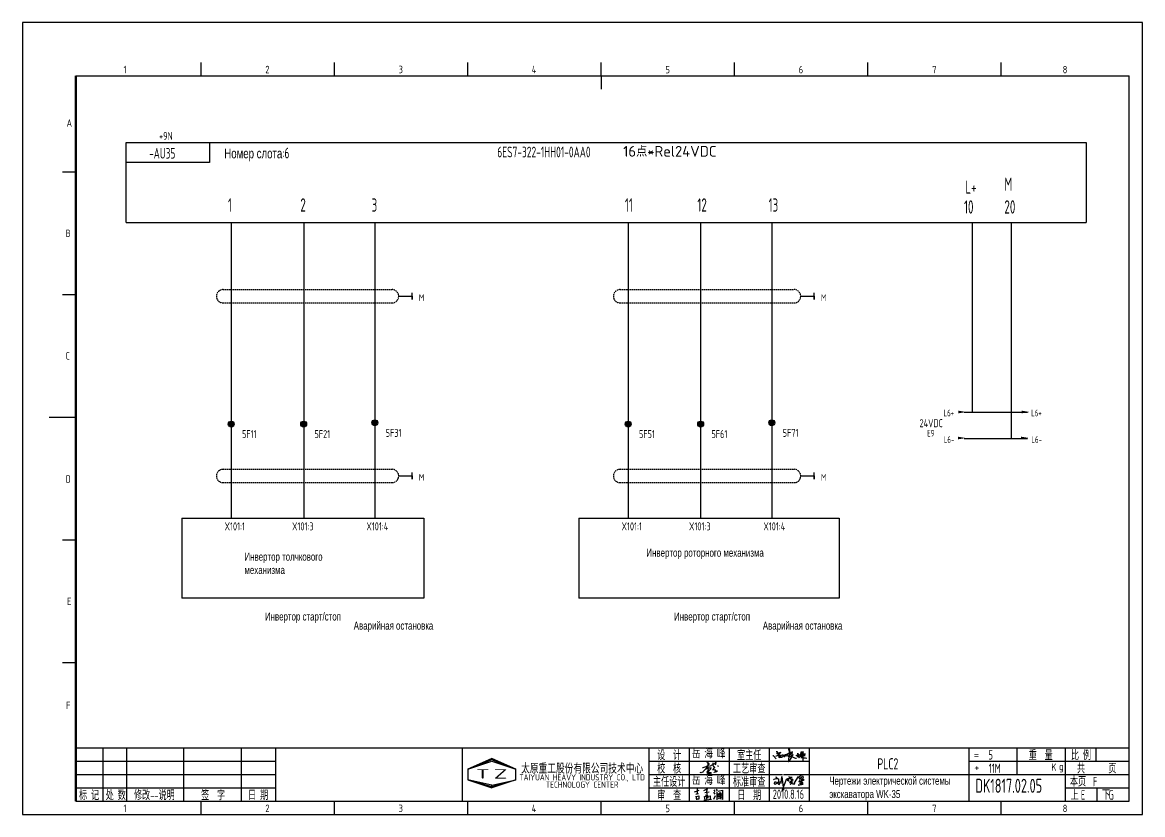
# Model space of a CAD drawing. Extents: x -2005 to 7010, y -1792 to 2924.
# Drawn here: x 2591.6 to 3011.6, y -493.9 to -196.9 of the extents above; entities that cross this region are included whole.
import ezdxf
from ezdxf.enums import TextEntityAlignment as Align

# ---------------------------------------------------------------- set-up
doc = ezdxf.new("R2010")
doc.units = 0
doc.header["$LTSCALE"] = 2
doc.linetypes.add('DASHED2', pattern=[0.375, 0.25, -0.125])
doc.linetypes.add('DIVIDE', pattern=[1.25, 0.5, -0.25, 0, -0.25, 0, -0.25])
doc.layers.get('0').update_dxf_attribs({"linetype": 'CONTINUOUS'})
for name, color, linetype in [('01', 7, 'CONTINUOUS'), ('11', 3, 'CONTINUOUS'), ('CONTINUOUS', 7, 'CONTINUOUS'), ('DASHED', 2, 'DASHED2'), ('DIVIDE', 1, 'DIVIDE')]:
    doc.layers.add(name, color=color, linetype=linetype)
doc.styles.add('ROMAN', font='ROMANC.shx', dxfattribs={"width": 0.7, "height": 0.7})
doc.styles.add('ROMANS', font='romans', dxfattribs={"width": 0.67, "bigfont": 'hzlib'})
doc.styles.get("Standard").update_dxf_attribs({"font": 'isocp.shx', "width": 0.707, "bigfont": 'dfst.shx'})

# ---------------------------------------------------------------- blocks, each defined once
blk = doc.blocks.new('A$C5BE500A0')
for p, q in [((64.4, 48.9), (64.5, 51.6)), ((65.3, 44.3), (64.4, 48.9)), ((64.5, 51.6), (65.9, 52.2)), ((67.1, 48.5), (64.5, 17.9)), ((65.9, 52.2), (66.5, 51.5)), ((66.5, 51.5), (67.1, 48.5)), ((0, 24.1), (1.5, 23.9)), ((1.5, 23.9), (12.6, 10.8)), ((11.6, 21), (13.8, 22.8)), ((13.8, 22.8), (17.9, 23.5)), ((15.3, 41.2), (22.2, 26.1)), ((15.3, 40.1), (15.3, 41.2)), ((15.4, 37.7), (15.3, 40.1)), ((15.4, 32.4), (21, 34.6)), ((15.5, 31.8), (15.4, 32.4)), ((19.1, 30.1), (15.5, 31.8)), ((17.9, 23.5), (26, 24.9)), ((22.2, 26.1), (19.1, 30.1)), ((21, 34.6), (24.5, 35.1)), ((22.6, 18.1), (23.6, 19.3)), ((23.7, 17.3), (22.6, 18.1)), ((23.3, 27.9), (23.1, 27.8)), ((25.3, 29.5), (23.3, 27.9)), ((23.6, 19.3), (25.8, 19.9)), ((24.5, 35.1), (28.2, 35.6)), ((26.1, 16.2), (24.9, 15)), ((26.8, 30.7), (25.3, 29.5)), ((25.8, 19.9), (29.2, 20.8)), ((26, 24.9), (36.8, 26.1)), ((28.4, 20), (26.1, 16.2)), ((29.4, 34), (26.8, 30.7)), ((28.2, 35.6), (30.2, 36.8)), ((29.4, 15.2), (28.2, 15.7)), ((29.5, 22.1), (28.4, 20)), ((29.2, 20.8), (33, 21.4)), ((30.2, 38), (29.4, 34)), ((32.4, 15.1), (29.4, 15.2)), ((30.2, 22.7), (29.5, 22.1)), ((30.2, 36.8), (30.2, 38)), ((31.6, 22.6), (30.2, 22.7)), ((32.8, 22.1), (31.6, 22.6)), ((35, 16.2), (32.4, 15.1)), ((33, 21.4), (32.8, 22.1)), ((37.6, 17.7), (35, 16.2)), ((36.8, 26.1), (40.9, 26)), ((39.7, 20.3), (37.6, 17.7)), ((40.8, 21.6), (39.7, 20.3)), ((40.2, 22.8), (44.3, 25.4)), ((41.7, 24.4), (40.8, 21.6)), ((40.9, 26), (41.7, 24.4)), ((44.3, 25.4), (50.6, 27.7)), ((44.7, 18.7), (49.1, 22.6)), ((49.1, 22.6), (54.4, 27.2)), ((50.6, 27.7), (56.2, 29.3)), ((54.4, 27.2), (59.1, 30.4)), ((56.8, 20.6), (55.9, 19.6)), ((56.2, 29.3), (60.8, 29.6)), ((56.7, 31.7), (57.4, 29.6)), ((57.6, 25), (56.8, 20.6)), ((57.4, 29.6), (57.6, 25)), ((59.1, 30.4), (64.7, 33.7)), ((60.8, 29.6), (62.2, 29.2)), ((66.6, 21), (62.5, 20.6)), ((62.5, 20.6), (75.7, 18.4)), ((64.5, 17.9), (63.3, 8.5)), ((63.3, 8.5), (63.5, 0.1)), ((63.5, 0.1), (64.3, 0)), ((64.3, 0), (67.5, 2.5)), ((64.7, 33.7), (72, 37.3)), ((67.5, 39.5), (65.3, 44.3)), ((69.8, 21.4), (66.6, 21)), ((70.3, 36.3), (67.5, 39.5)), ((67.5, 2.5), (73.8, 13.7)), ((68.3, 28.6), (72.6, 29.4)), ((69.3, 29), (68.3, 28.6)), ((72, 30.5), (69.3, 29)), ((69.9, 34.1), (69.7, 33.3)), ((69.7, 33.3), (71.9, 33.6)), ((76.7, 24.1), (69.8, 21.4)), ((74.6, 36.5), (69.9, 34.1)), ((73.8, 32.8), (70.3, 36.3)), ((71.9, 33.6), (75.3, 34.2)), ((72, 37.3), (77.8, 39)), ((74.8, 31.8), (72, 30.5)), ((72.6, 29.4), (78.2, 30.4)), ((77.7, 30.8), (73.8, 32.8)), ((73.8, 13.7), (77.7, 20)), ((79.7, 39.2), (74.6, 36.5)), ((76.7, 32.6), (74.8, 31.8)), ((75.3, 34.2), (77, 34.5)), ((75.7, 18.4), (81.9, 16.6)), ((77.7, 33.5), (76.7, 32.6)), ((79.9, 25.4), (76.7, 24.1)), ((77, 34.5), (78, 34.1)), ((78, 34.1), (77.7, 33.5)), ((80.1, 30.5), (77.7, 30.8)), ((77.7, 20), (81.2, 25.6)), ((77.8, 39), (79.7, 39.2)), ((78.2, 30.4), (80.1, 30.5)), ((82.1, 26.9), (79.9, 25.4)), ((81.2, 25.6), (82.1, 26.9)), ((81.9, 16.6), (87.3, 14.8)), ((87.3, 14.8), (91.3, 12.9)), ((91.3, 12.9), (94.8, 12.6)), ((94.5, 25.2), (94.9, 23.9)), ((94.8, 12.6), (95.8, 12.8)), ((94.9, 23.9), (95.3, 23)), ((95.3, 23), (95.8, 22.8)), ((95.8, 22.8), (97, 23.3)), ((97, 23.3), (97.8, 25.3)), ((98.5, 23.8), (97.4, 25.9)), ((97.8, 25.3), (100.8, 27)), ((101.1, 23.3), (98.5, 23.8)), ((99, 31.4), (100.1, 32)), ((100.7, 21.1), (99.2, 17.4)), ((99.2, 17.4), (101.9, 20.9)), ((100.1, 32), (101.1, 31.6)), ((102.1, 27.7), (100.7, 21.1)), ((100.8, 27), (103.5, 26.5)), ((101.1, 31.6), (102.1, 30.6)), ((103.3, 23.7), (101.1, 23.3)), ((101.9, 20.9), (103.1, 21.8)), ((102.1, 30.6), (102.1, 27.7)), ((103.1, 21.8), (103.7, 20.1)), ((104.7, 23.9), (103.3, 23.7)), ((103.5, 26.5), (104.5, 25.2)), ((103.7, 20.1), (103.9, 18.5)), ((103.9, 18.5), (105, 16.1)), ((104.2, 28.7), (108.3, 26.3)), ((104.5, 25.2), (104.7, 23.9)), ((105, 16.1), (106.4, 15.7)), ((106.4, 15.7), (107.7, 17.3)), ((107.7, 17.3), (110.9, 22.6)), ((108.3, 26.3), (115.7, 20.2)), ((110.9, 22.6), (113.3, 30.9)), ((111.7, 21.6), (125.7, 23.5)), ((115.4, 22.1), (111.7, 21.6)), ((112.9, 30.9), (112.3, 30.9)), ((117.4, 32.7), (112.9, 30.9)), ((112.9, 26.9), (127.4, 26.5)), ((124.7, 26.6), (112.9, 26.9)), ((113.3, 30.9), (114.4, 35)), ((113.4, 15.2), (124.8, 14.7)), ((114.4, 35), (115.4, 38.4)), ((115.4, 38.4), (118.1, 38.8)), ((122.5, 23.3), (115.4, 22.1)), ((115.7, 20.2), (118.5, 18.9)), ((116.7, 30.8), (120.9, 31.8)), ((122.1, 34.8), (117.4, 32.7)), ((118.1, 38.8), (123.3, 38.3)), ((118.5, 18.9), (120.8, 19.6)), ((120.8, 19.6), (121.1, 20.7)), ((120.9, 31.8), (124.1, 32)), ((121.7, 31.5), (122.2, 1.9)), ((123, 28.1), (121.7, 31.5)), ((124.7, 36.8), (122.1, 34.8)), ((126.4, 24.6), (122.5, 23.3)), ((128.2, 25.5), (123, 28.1)), ((123.3, 38.3), (124.7, 36.8)), ((124.1, 32), (129.1, 31.3)), ((128.1, 26.7), (124.7, 26.6)), ((124.8, 14.7), (132, 14.1)), ((125.7, 23.5), (130.1, 23.8)), ((127.4, 26.5), (126.4, 24.6)), ((130.2, 28.3), (128.1, 26.7)), ((130.5, 24.3), (128.2, 25.5)), ((129.1, 31.3), (130.7, 30.3)), ((130.1, 23.8), (130.5, 24.3)), ((130.7, 30.3), (130.2, 28.3)), ((132, 14.1), (137.3, 13.6))]:
    blk.add_line(p, q)
blk = doc.blocks.new('lf')
for points in [[(409.4, 317.6), (411.9, 317.6), (420.7, 320.5), (429.4, 326.1), (429, 328.4), (426.7, 330.1), (424.2, 331.3), (423.4, 332.6), (424.4, 333.4), (425, 330.7), (425, 327.4), (425, 324.7), (424.8, 321.8), (424.8, 320.3), (424.8, 318.7), (425, 314.7), (425, 313), (424.8, 313)], [(432.1, 320.3), (430.6, 321.6), (450.9, 331.7), (450.9, 332.2)], [(439.5, 330.9), (440, 324.5), (442, 320.7)], [(446.2, 333.8), (448.1, 330.5), (448.1, 326.7), (446.6, 323.8)], [(421.5, 320.1), (421.3, 317.6), (420, 315.1), (418.6, 312.6), (416.7, 310.5), (414.9, 308.5), (411.9, 305.6), (410.1, 304.1), (408, 302.6), (406.1, 302), (403.6, 302.6), (403.6, 303.5), (403.9, 303.5)], [(421.3, 316.2), (424.8, 315.9), (427.1, 316), (429.8, 316), (434.8, 316.8), (436, 316.8)], [(421.9, 314.1), (423.8, 314.1), (425.4, 313.7), (426, 313), (426.9, 312), (427.1, 312), (426.5, 310.5), (426.1, 309.5), (424.2, 306.6), (423.1, 305.4), (422.1, 304.5), (423.2, 303.3), (427.3, 303.1), (429.8, 303.1), (432.3, 302.9), (435.4, 302.7), (433.1, 299.9), (424.6, 299.5), (424, 300.4), (425.6, 303.3), (434.3, 313.5)], [(441.8, 320.7), (443.7, 320.1), (444.9, 317.6), (443.1, 315.5), (439.7, 311.8), (439.8, 310.6), (445.4, 311.2), (447, 310.3), (445.6, 307.4), (453.6, 308), (450.3, 304.7), (447, 303.3), (443.7, 303.1), (442.9, 303.7)], [(453.4, 322.4), (454.9, 322.2), (455.7, 321.8), (456.1, 321.6), (456.3, 321.4)]]:
    blk.add_lwpolyline(points)

msp = doc.modelspace()

# ---------------------------------------------------------------- hatches: boundary and pattern name
at = {"layer": 'CONTINUOUS'}
h = msp.add_hatch(color=1, dxfattribs=at)
edge = h.paths.add_edge_path()
edge.add_arc((2669.87, -347.46), 1.1, 0, 360)
h = msp.add_hatch(color=1, dxfattribs=at)
edge = h.paths.add_edge_path()
edge.add_arc((2697.04, -347.46), 1.1, 0, 360)
h = msp.add_hatch(color=1, dxfattribs=at)
edge = h.paths.add_edge_path()
edge.add_arc((2723.72, -346.96), 1.1, 0, 360)
h = msp.add_hatch(color=1, dxfattribs=at)
edge = h.paths.add_edge_path()
edge.add_arc((2818.71, -347.46), 1.1, 0, 360)
h = msp.add_hatch(color=1, dxfattribs=at)
edge = h.paths.add_edge_path()
edge.add_arc((2845.88, -347.46), 1.1, 0, 360)
h = msp.add_hatch(color=1, dxfattribs=at)
edge = h.paths.add_edge_path()
edge.add_arc((2872.56, -346.96), 1.1, 0, 360)

# ---------------------------------------------------------------- linework, layer by layer
for p, q in [((2886.58, -478.87), (2946.58, -478.87)), ((2843.56, -485.39), (2845.37, -484.74)), ((2844.08, -486.17), (2845.11, -485.91)), ((2844.08, -486.94), (2844.34, -488.37)), ((2844.21, -487.07), (2845.24, -486.81)), ((2844.34, -485.91), (2844.34, -485.91)), ((2844.57, -484.21), (2844.57, -486.02)), ((2845.24, -486.81), (2845.24, -488.11)), ((2847.12, -484.79), (2848.28, -484.27)), ((2847.12, -484.79), (2847.12, -484.79)), ((2847.19, -487.07), (2847.45, -488.37)), ((2847.32, -487.07), (2849.39, -486.81)), ((2847.5, -485.56), (2849.06, -485.31)), ((2848.28, -486.86), (2847.76, -486.6)), ((2848.28, -484.27), (2848.02, -485.05)), ((2848.02, -485.05), (2848.02, -485.31)), ((2848.02, -485.31), (2848.28, -486.86)), ((2848.09, -487.07), (2848.09, -488.11)), ((2848.61, -486.94), (2848.61, -487.72)), ((2849.39, -486.81), (2849.39, -488.24)), ((2850.7, -485.5), (2851.24, -486.23)), ((2850.88, -484.56), (2851.24, -485.2)), ((2850.88, -488.05), (2851.4, -486.71)), ((2851.7, -484.35), (2852.06, -484.99)), ((2851.94, -485.29), (2851.94, -488.29)), ((2852.25, -486.44), (2852.28, -487.14)), ((2853.94, -486.23), (2852.28, -486.56)), ((2852.28, -487.14), (2854.07, -486.83)), ((2852.31, -486.08), (2853.73, -485.77)), ((2852.4, -485.14), (2854.1, -484.77)), ((2852.7, -486.74), (2852.88, -486.9)), ((2853.1, -485.44), (2853.19, -488.05)), ((2853.52, -486.56), (2853.34, -486.9)), ((2854.07, -486.83), (2853.94, -486.23)), ((2854.1, -484.77), (2854.13, -484.77)), ((2854.13, -484.77), (2854.13, -488.23)), ((2845.24, -488.11), (2844.21, -488.11)), ((2847.13, -488.42), (2849.89, -488.05)), ((2852.83, -487.48), (2852.49, -487.99)), ((2853.51, -487.31), (2853.85, -487.65)), ((2854.13, -488.23), (2853.85, -487.93))]:
    msp.add_line(p, q)
msp.add_lwpolyline([(2630.43, -241.88), (2661.68, -241.88), (2661.68, -249.38), (2630.43, -249.38)], close=True)
at = {"layer": 'CONTINUOUS', "color": 3}
for p, q in [((3011.58, -196.87), (2591.58, -196.87)), ((2591.58, -196.87), (2591.58, -493.87)), ((3011.58, -493.87), (3011.58, -196.87)), ((2591.58, -493.87), (3011.58, -493.87))]:
    msp.add_line(p, q, dxfattribs=at)
at = {"layer": 'CONTINUOUS', "linetype": 'Continuous'}
for p, q in [((2658.58, -216.87), (2658.58, -211.87)), ((2708.58, -216.87), (2708.58, -211.87)), ((2758.58, -216.87), (2758.58, -211.87)), ((2858.58, -216.87), (2858.58, -211.87)), ((2908.58, -216.87), (2908.58, -211.87)), ((2958.58, -216.87), (2958.58, -211.87)), ((2606.58, -252.87), (2611.58, -252.87)), ((2606.58, -298.87), (2611.58, -298.87)), ((2601.58, -344.87), (2611.58, -344.87)), ((2606.58, -390.87), (2611.58, -390.87)), ((2606.58, -436.87), (2611.58, -436.87)), ((2611.58, -468.87), (3006.58, -468.87)), ((2621.86, -488.87), (2621.86, -468.87)), ((2630.69, -488.87), (2630.69, -468.87)), ((2651.92, -468.87), (2651.92, -488.87)), ((2673.58, -468.87), (2673.58, -488.87)), ((2686.58, -488.87), (2686.58, -468.87)), ((2756.58, -488.87), (2756.58, -468.87)), ((2826.58, -488.87), (2826.58, -468.87)), ((2841.58, -468.87), (2841.58, -488.87)), ((2856.58, -468.87), (2856.58, -488.87)), ((2871.58, -468.87), (2871.58, -488.87)), ((2886.58, -468.87), (2886.58, -488.87)), ((2946.58, -488.87), (2946.58, -468.87)), ((2964.48, -468.87), (2964.48, -478.87)), ((2982.58, -468.87), (2982.58, -488.87)), ((2611.58, -473.87), (2686.58, -473.87)), ((2767.58, -472.87), (2758.58, -476.87)), ((2767.58, -473.37), (2758.58, -476.87)), ((2758.58, -476.87), (2767.58, -473.87)), ((2776.58, -476.87), (2767.58, -472.87)), ((2776.58, -476.87), (2767.58, -473.37)), ((2767.58, -473.87), (2776.58, -476.87)), ((2826.58, -473.87), (2876.58, -473.87)), ((2876.58, -473.87), (2886.58, -473.87)), ((2876.58, -473.87), (2886.58, -473.87)), ((2946.58, -473.87), (3006.58, -473.87)), ((2758.58, -476.87), (2758.58, -480.87)), ((2776.58, -480.87), (2776.58, -476.87)), ((2611.58, -478.87), (2686.58, -478.87)), ((2758.58, -480.87), (2767.58, -483.87)), ((2767.58, -482.87), (2758.58, -480.87)), ((2758.58, -480.87), (2767.58, -483.37)), ((2767.58, -483.37), (2776.58, -480.87)), ((2776.58, -480.87), (2767.58, -483.87)), ((2767.58, -482.87), (2776.58, -480.87)), ((2767.58, -483.87), (2767.58, -482.87)), ((2767.58, -483.87), (2767.58, -482.87)), ((2826.58, -478.87), (2876.58, -478.87)), ((2876.91, -478.87), (2886.58, -478.87)), ((2946.58, -478.87), (3006.58, -478.87)), ((2611.58, -483.87), (2686.58, -483.87)), ((2826.58, -483.87), (2876.58, -483.87)), ((2876.58, -483.87), (2886.58, -483.87)), ((2982.58, -483.87), (3006.58, -483.87)), ((2658.58, -493.87), (2658.58, -488.87)), ((2708.58, -493.87), (2708.58, -488.87)), ((2758.58, -493.87), (2758.58, -488.87)), ((2858.58, -493.87), (2858.58, -488.87)), ((2908.58, -493.87), (2908.58, -488.87)), ((2958.58, -493.87), (2958.58, -488.87))]:
    msp.add_line(p, q, dxfattribs=at)
at = {"layer": 'CONTINUOUS'}
for p, q in [((2808.58, -216.87), (2808.58, -211.87)), ((2611.58, -216.87), (3006.58, -216.87)), ((2808.58, -216.87), (2808.58, -221.87)), ((3006.58, -488.87), (3006.58, -216.87)), ((2630.43, -241.88), (2990.43, -241.88)), ((2630.43, -271.88), (2630.43, -241.88)), ((2990.43, -241.88), (2990.43, -271.88)), ((2630.43, -271.88), (2990.43, -271.88)), ((2732.67, -299.54), (2737.67, -299.54)), ((2737.67, -300.79), (2737.67, -298.29)), ((2737.67, -299.54), (2737.67, -300.79)), ((2883.42, -299.54), (2888.42, -299.54)), ((2888.42, -300.79), (2888.42, -298.29)), ((2888.42, -299.54), (2888.42, -300.79)), ((2732.67, -366.92), (2737.67, -366.92)), ((2737.67, -368.17), (2737.67, -365.67)), ((2737.67, -366.92), (2737.67, -368.17)), ((2883.42, -366.92), (2888.42, -366.92)), ((2888.42, -368.17), (2888.42, -365.67)), ((2888.42, -366.92), (2888.42, -368.17)), ((2994.08, -468.87), (2994.08, -473.87)), ((2873.24, -480.85), (2873.5, -480.65)), ((2873.24, -480.85), (2873.5, -480.65)), ((2873.24, -480.85), (2873.5, -480.65)), ((2873.24, -480.85), (2873.5, -480.65)), ((2873.5, -480.65), (2873.85, -480.49)), ((2873.5, -480.65), (2873.85, -480.49)), ((2873.5, -480.65), (2873.85, -480.49)), ((2873.5, -480.65), (2873.85, -480.49)), ((2873.6, -482.07), (2873.7, -481.72)), ((2873.6, -482.07), (2873.7, -481.72)), ((2873.6, -482.07), (2873.7, -481.72)), ((2873.6, -482.07), (2873.7, -481.72)), ((2873.6, -482.38), (2873.6, -482.07)), ((2873.6, -482.38), (2873.6, -482.07)), ((2873.6, -482.38), (2873.6, -482.07)), ((2873.6, -482.38), (2873.6, -482.07)), ((2873.85, -482.63), (2873.6, -482.38)), ((2873.85, -482.63), (2873.6, -482.38)), ((2873.85, -482.63), (2873.6, -482.38)), ((2873.85, -482.63), (2873.6, -482.38)), ((2873.7, -481.72), (2873.75, -481.56)), ((2873.7, -481.72), (2873.75, -481.56)), ((2873.7, -481.72), (2873.75, -481.56)), ((2873.7, -481.72), (2873.75, -481.56)), ((2873.75, -481.56), (2873.96, -481.62)), ((2873.75, -481.56), (2873.96, -481.62)), ((2873.75, -481.56), (2873.96, -481.62)), ((2873.75, -481.56), (2873.96, -481.62)), ((2873.85, -480.49), (2874.21, -480.39)), ((2873.85, -480.49), (2874.21, -480.39)), ((2873.85, -480.49), (2874.21, -480.39)), ((2873.85, -480.49), (2874.21, -480.39)), ((2874.52, -482.07), (2873.85, -482.63)), ((2874.52, -482.07), (2873.85, -482.63)), ((2874.52, -482.07), (2873.85, -482.63)), ((2874.52, -482.07), (2873.85, -482.63)), ((2873.91, -479.68), (2874.26, -479.88)), ((2873.91, -479.68), (2874.26, -479.88)), ((2873.91, -479.68), (2874.26, -479.88)), ((2873.91, -479.68), (2874.26, -479.88)), ((2873.96, -481.62), (2874.31, -481.77)), ((2873.96, -481.62), (2874.31, -481.77)), ((2873.96, -481.62), (2874.31, -481.77)), ((2873.96, -481.62), (2874.31, -481.77)), ((2874.21, -480.39), (2874.72, -480.34)), ((2874.21, -480.39), (2874.72, -480.34)), ((2874.21, -480.39), (2874.72, -480.34)), ((2874.21, -480.39), (2874.72, -480.34)), ((2874.26, -479.88), (2874.31, -480.04)), ((2874.26, -479.88), (2874.31, -480.04)), ((2874.26, -479.88), (2874.31, -480.04)), ((2874.26, -479.88), (2874.31, -480.04)), ((2874.31, -480.04), (2874.31, -480.34)), ((2874.31, -480.04), (2874.31, -480.34)), ((2874.31, -480.04), (2874.31, -480.34)), ((2874.31, -480.04), (2874.31, -480.34)), ((2874.31, -481.77), (2874.67, -482.13)), ((2874.31, -481.77), (2874.67, -482.13)), ((2874.31, -481.77), (2874.67, -482.13)), ((2874.31, -481.77), (2874.67, -482.13)), ((2874.82, -481.82), (2874.52, -482.07)), ((2874.82, -481.82), (2874.52, -482.07)), ((2874.82, -481.82), (2874.52, -482.07)), ((2874.82, -481.82), (2874.52, -482.07)), ((2874.67, -482.13), (2874.98, -482.38)), ((2874.67, -482.13), (2874.98, -482.38)), ((2874.67, -482.13), (2874.98, -482.38)), ((2874.67, -482.13), (2874.98, -482.38)), ((2874.72, -480.34), (2875.13, -480.44)), ((2874.72, -480.34), (2875.13, -480.44)), ((2874.72, -480.34), (2875.13, -480.44)), ((2874.72, -480.34), (2875.13, -480.44)), ((2875.03, -481.41), (2874.82, -481.82)), ((2875.03, -481.41), (2874.82, -481.82)), ((2875.03, -481.41), (2874.82, -481.82)), ((2875.03, -481.41), (2874.82, -481.82)), ((2874.98, -482.38), (2875.13, -482.48)), ((2874.98, -482.38), (2875.13, -482.48)), ((2874.98, -482.38), (2875.13, -482.48)), ((2874.98, -482.38), (2875.13, -482.48)), ((2875.13, -481.05), (2875.03, -481.41)), ((2875.13, -481.05), (2875.03, -481.41)), ((2875.13, -481.05), (2875.03, -481.41)), ((2875.13, -481.05), (2875.03, -481.41)), ((2875.13, -480.44), (2875.13, -480.65)), ((2875.13, -480.44), (2875.13, -480.65)), ((2875.13, -480.44), (2875.13, -480.65)), ((2875.13, -480.44), (2875.13, -480.65)), ((2875.13, -480.65), (2875.13, -481.05)), ((2875.13, -480.65), (2875.13, -481.05)), ((2875.13, -480.65), (2875.13, -481.05)), ((2875.13, -480.65), (2875.13, -481.05)), ((2875.13, -482.48), (2875.44, -482.58)), ((2875.13, -482.48), (2875.44, -482.58)), ((2875.13, -482.48), (2875.44, -482.58)), ((2875.13, -482.48), (2875.44, -482.58)), ((2875.44, -481.97), (2875.59, -481.72)), ((2875.44, -481.97), (2875.59, -481.72)), ((2875.44, -481.97), (2875.59, -481.72)), ((2875.44, -481.97), (2875.59, -481.72)), ((2875.44, -482.58), (2875.44, -481.97)), ((2875.44, -482.58), (2875.44, -481.97)), ((2875.44, -482.58), (2875.44, -481.97)), ((2875.44, -482.58), (2875.44, -481.97)), ((2875.59, -481.72), (2875.79, -481.51)), ((2875.59, -481.72), (2875.79, -481.51)), ((2875.59, -481.72), (2875.79, -481.51)), ((2875.59, -481.72), (2875.79, -481.51)), ((2875.79, -481.51), (2875.85, -481.62)), ((2875.79, -481.51), (2875.85, -481.62)), ((2875.79, -481.51), (2875.85, -481.62)), ((2875.79, -481.51), (2875.85, -481.62)), ((2875.85, -481.62), (2876, -481.97)), ((2875.85, -481.62), (2876, -481.97)), ((2875.85, -481.62), (2876, -481.97)), ((2875.85, -481.62), (2876, -481.97)), ((2876, -481.97), (2876, -482.07)), ((2876, -481.97), (2876, -482.07)), ((2876, -481.97), (2876, -482.07)), ((2876, -481.97), (2876, -482.07)), ((2876, -482.07), (2876.05, -482.18)), ((2876, -482.07), (2876.05, -482.18)), ((2876, -482.07), (2876.05, -482.18)), ((2876, -482.07), (2876.05, -482.18)), ((2876.05, -482.18), (2876.3, -479.53)), ((2876.05, -482.18), (2876.3, -479.53)), ((2876.05, -482.18), (2876.3, -479.53)), ((2876.05, -482.18), (2876.3, -479.53)), ((2876.3, -479.53), (2876.92, -484.72)), ((2876.3, -479.53), (2876.92, -484.72)), ((2876.3, -479.53), (2876.92, -484.72)), ((2876.3, -479.53), (2876.92, -484.72)), ((2876.46, -484.78), (2878.25, -480.36)), ((2876.46, -484.78), (2878.25, -480.36)), ((2876.46, -484.78), (2878.25, -480.36)), ((2876.46, -484.78), (2878.25, -480.36)), ((2878.29, -480.44), (2878.4, -480.92)), ((2878.29, -480.44), (2878.4, -480.92)), ((2878.29, -480.44), (2878.4, -480.92)), ((2878.29, -480.44), (2878.4, -480.92)), ((2878.4, -480.44), (2878.55, -480.33)), ((2878.4, -480.44), (2878.55, -480.33)), ((2878.4, -480.44), (2878.55, -480.33)), ((2878.4, -480.44), (2878.55, -480.33)), ((2878.51, -481.25), (2878.4, -480.44)), ((2878.51, -481.25), (2878.4, -480.44)), ((2878.51, -481.25), (2878.4, -480.44)), ((2878.51, -481.25), (2878.4, -480.44)), ((2878.4, -480.92), (2878.51, -481.25)), ((2878.4, -480.92), (2878.51, -481.25)), ((2878.4, -480.92), (2878.51, -481.25)), ((2878.4, -480.92), (2878.51, -481.25)), ((2878.55, -480.33), (2878.7, -480.33)), ((2878.55, -480.33), (2878.7, -480.33)), ((2878.55, -480.33), (2878.7, -480.33)), ((2878.55, -480.33), (2878.7, -480.33)), ((2878.62, -481.03), (2878.66, -480.77)), ((2878.62, -481.03), (2878.66, -480.77)), ((2878.62, -481.03), (2878.66, -480.77)), ((2878.62, -481.03), (2878.66, -480.77)), ((2878.66, -481.28), (2878.62, -481.03)), ((2878.66, -481.28), (2878.62, -481.03)), ((2878.66, -481.28), (2878.62, -481.03)), ((2878.66, -481.28), (2878.62, -481.03)), ((2878.66, -480.77), (2878.73, -480.59)), ((2878.66, -480.77), (2878.73, -480.59)), ((2878.66, -480.77), (2878.73, -480.59)), ((2878.66, -480.77), (2878.73, -480.59)), ((2878.77, -481.36), (2878.66, -481.28)), ((2878.77, -481.36), (2878.66, -481.28)), ((2878.77, -481.36), (2878.66, -481.28)), ((2878.77, -481.36), (2878.66, -481.28)), ((2878.7, -480.33), (2878.84, -480.66)), ((2878.7, -480.33), (2878.84, -480.66)), ((2878.7, -480.33), (2878.84, -480.66)), ((2878.7, -480.33), (2878.84, -480.66)), ((2878.73, -480.59), (2878.99, -480.4)), ((2878.73, -480.59), (2878.99, -480.4)), ((2878.73, -480.59), (2878.99, -480.4)), ((2878.73, -480.59), (2878.99, -480.4)), ((2878.84, -481.03), (2878.77, -481.36)), ((2878.84, -481.03), (2878.77, -481.36)), ((2878.84, -481.03), (2878.77, -481.36)), ((2878.84, -481.03), (2878.77, -481.36)), ((2878.84, -480.66), (2878.84, -481.03)), ((2878.84, -480.66), (2878.84, -481.03)), ((2878.84, -480.66), (2878.84, -481.03)), ((2878.84, -480.66), (2878.84, -481.03)), ((2878.95, -479.67), (2880.09, -480.95)), ((2879.14, -479.89), (2878.95, -479.67)), ((2878.95, -479.67), (2880.09, -480.95)), ((2879.14, -479.89), (2878.95, -479.67)), ((2878.95, -479.67), (2880.09, -480.95)), ((2879.14, -479.89), (2878.95, -479.67)), ((2878.95, -479.67), (2880.09, -480.95)), ((2879.14, -479.89), (2878.95, -479.67)), ((2878.99, -480.4), (2879.39, -480.22)), ((2878.99, -480.4), (2879.39, -480.22)), ((2878.99, -480.4), (2879.39, -480.22)), ((2878.99, -480.4), (2879.39, -480.22)), ((2880.24, -479.96), (2879.14, -479.89)), ((2880.24, -479.96), (2879.14, -479.89)), ((2880.24, -479.96), (2879.14, -479.89)), ((2880.24, -479.96), (2879.14, -479.89)), ((2879.47, -481.61), (2879.25, -481.83)), ((2879.47, -481.61), (2879.25, -481.83)), ((2879.47, -481.61), (2879.25, -481.83)), ((2879.47, -481.61), (2879.25, -481.83)), ((2879.25, -481.83), (2879.36, -481.8)), ((2879.25, -481.83), (2879.36, -481.8)), ((2879.25, -481.83), (2879.36, -481.8)), ((2879.25, -481.83), (2879.36, -481.8)), ((2879.36, -481.8), (2880.05, -481.58)), ((2879.36, -481.8), (2880.05, -481.58)), ((2879.36, -481.8), (2880.05, -481.58)), ((2879.36, -481.8), (2880.05, -481.58)), ((2879.39, -480.22), (2879.91, -480.07)), ((2879.39, -480.22), (2879.91, -480.07)), ((2879.39, -480.22), (2879.91, -480.07)), ((2879.39, -480.22), (2879.91, -480.07)), ((2879.43, -482.6), (2880.02, -481.91)), ((2879.43, -482.6), (2880.02, -481.91)), ((2879.43, -482.6), (2880.02, -481.91)), ((2879.43, -482.6), (2880.02, -481.91)), ((2879.87, -482.05), (2879.43, -482.6)), ((2879.87, -482.05), (2879.43, -482.6)), ((2879.87, -482.05), (2879.43, -482.6)), ((2879.87, -482.05), (2879.43, -482.6)), ((2879.76, -481.32), (2879.47, -481.61)), ((2879.76, -481.32), (2879.47, -481.61)), ((2879.76, -481.32), (2879.47, -481.61)), ((2879.76, -481.32), (2879.47, -481.61)), ((2880.2, -480.77), (2879.76, -481.32)), ((2880.2, -480.77), (2879.76, -481.32)), ((2880.2, -480.77), (2879.76, -481.32)), ((2880.2, -480.77), (2879.76, -481.32)), ((2880.24, -481.61), (2879.87, -482.05)), ((2880.24, -481.61), (2879.87, -482.05)), ((2880.24, -481.61), (2879.87, -482.05)), ((2880.24, -481.61), (2879.87, -482.05)), ((2879.91, -480.07), (2880.24, -479.96)), ((2879.91, -480.07), (2880.24, -479.96)), ((2879.91, -480.07), (2880.24, -479.96)), ((2879.91, -480.07), (2880.24, -479.96)), ((2880.02, -481.91), (2880.09, -481.91)), ((2880.02, -481.91), (2880.09, -481.91)), ((2880.02, -481.91), (2880.09, -481.91)), ((2880.02, -481.91), (2880.09, -481.91)), ((2880.05, -481.58), (2880.2, -481.61)), ((2880.05, -481.58), (2880.2, -481.61)), ((2880.05, -481.58), (2880.2, -481.61)), ((2880.05, -481.58), (2880.2, -481.61)), ((2880.09, -480.95), (2880.42, -481.21)), ((2880.09, -480.95), (2880.42, -481.21)), ((2880.09, -480.95), (2880.42, -481.21)), ((2880.09, -480.95), (2880.42, -481.21)), ((2880.09, -481.91), (2880.2, -482.16)), ((2880.09, -481.91), (2880.2, -482.16)), ((2880.09, -481.91), (2880.2, -482.16)), ((2880.09, -481.91), (2880.2, -482.16)), ((2880.46, -480.7), (2880.2, -480.77)), ((2880.46, -480.7), (2880.2, -480.77)), ((2880.46, -480.7), (2880.2, -480.77)), ((2880.46, -480.7), (2880.2, -480.77)), ((2880.2, -481.61), (2880.24, -481.61)), ((2880.2, -481.61), (2880.24, -481.61)), ((2880.2, -481.61), (2880.24, -481.61)), ((2880.2, -481.61), (2880.24, -481.61)), ((2880.2, -482.16), (2880.39, -482.31)), ((2880.2, -482.16), (2880.39, -482.31)), ((2880.2, -482.16), (2880.39, -482.31)), ((2880.2, -482.16), (2880.39, -482.31)), ((2880.39, -482.31), (2881.16, -482.38)), ((2880.39, -482.31), (2881.16, -482.38)), ((2880.39, -482.31), (2881.16, -482.38)), ((2880.39, -482.31), (2881.16, -482.38)), ((2880.42, -481.21), (2880.57, -480.95)), ((2880.42, -481.21), (2880.57, -480.95)), ((2880.42, -481.21), (2880.57, -480.95)), ((2880.42, -481.21), (2880.57, -480.95)), ((2880.57, -480.95), (2880.46, -480.7)), ((2880.57, -480.95), (2880.46, -480.7)), ((2880.57, -480.95), (2880.46, -480.7)), ((2880.57, -480.95), (2880.46, -480.7)), ((2881.11, -481.97), (2882.62, -479.59)), ((2881.11, -481.97), (2882.62, -479.59)), ((2881.11, -481.97), (2882.62, -479.59)), ((2881.11, -481.97), (2882.62, -479.59)), ((2881.17, -482.38), (2881.11, -481.97)), ((2881.17, -482.38), (2881.11, -481.97)), ((2881.17, -482.38), (2881.11, -481.97)), ((2881.17, -482.38), (2881.11, -481.97)), ((2882.44, -482.89), (2884.3, -482.5)), ((2882.44, -482.89), (2884.3, -482.5)), ((2882.44, -482.89), (2884.3, -482.5)), ((2882.44, -482.89), (2884.3, -482.5)), ((2883.78, -482.59), (2882.44, -482.89)), ((2883.78, -482.59), (2882.44, -482.89)), ((2883.78, -482.59), (2882.44, -482.89)), ((2883.78, -482.59), (2882.44, -482.89)), ((2882.6, -479.66), (2882.74, -480.08)), ((2882.6, -479.66), (2882.74, -480.08)), ((2882.6, -479.66), (2882.74, -480.08)), ((2882.6, -479.66), (2882.74, -480.08)), ((2882.7, -479.92), (2883.06, -479.49)), ((2882.7, -479.92), (2883.06, -479.49)), ((2882.7, -479.92), (2883.06, -479.49)), ((2882.7, -479.92), (2883.06, -479.49)), ((2882.9, -481.19), (2882.7, -481.48)), ((2882.9, -481.19), (2882.7, -481.48)), ((2882.9, -481.19), (2882.7, -481.48)), ((2882.9, -481.19), (2882.7, -481.48)), ((2882.7, -481.48), (2882.8, -481.55)), ((2882.7, -481.48), (2882.8, -481.55)), ((2882.7, -481.48), (2882.8, -481.55)), ((2882.7, -481.48), (2882.8, -481.55)), ((2882.74, -480.08), (2882.96, -480.34)), ((2882.74, -480.08), (2882.96, -480.34)), ((2882.74, -480.08), (2882.96, -480.34)), ((2882.74, -480.08), (2882.96, -480.34)), ((2882.8, -481.55), (2883.16, -481.48)), ((2882.8, -481.55), (2883.16, -481.48)), ((2882.8, -481.55), (2883.16, -481.48)), ((2882.8, -481.55), (2883.16, -481.48)), ((2883.06, -480.86), (2882.9, -481.19)), ((2883.06, -480.86), (2882.9, -481.19)), ((2883.06, -480.86), (2882.9, -481.19)), ((2883.06, -480.86), (2882.9, -481.19)), ((2882.96, -480.34), (2883.09, -480.38)), ((2882.96, -480.34), (2883.09, -480.38)), ((2882.96, -480.34), (2883.09, -480.38)), ((2882.96, -480.34), (2883.09, -480.38)), ((2883.06, -479.49), (2883.36, -479.4)), ((2883.06, -479.49), (2883.36, -479.4)), ((2883.06, -479.49), (2883.36, -479.4)), ((2883.06, -479.49), (2883.36, -479.4)), ((2883.16, -480.73), (2883.06, -480.86)), ((2883.16, -480.73), (2883.06, -480.86)), ((2883.16, -480.73), (2883.06, -480.86)), ((2883.16, -480.73), (2883.06, -480.86)), ((2883.13, -482.23), (2883.36, -481.94)), ((2883.13, -482.23), (2883.36, -481.94)), ((2883.13, -482.23), (2883.36, -481.94)), ((2883.13, -482.23), (2883.36, -481.94)), ((2883.65, -482.46), (2883.13, -482.23)), ((2883.65, -482.46), (2883.13, -482.23)), ((2883.65, -482.46), (2883.13, -482.23)), ((2883.65, -482.46), (2883.13, -482.23)), ((2883.16, -481.48), (2883.68, -481.22)), ((2883.16, -481.48), (2883.68, -481.22)), ((2883.16, -481.48), (2883.68, -481.22)), ((2883.16, -481.48), (2883.68, -481.22)), ((2883.29, -480.34), (2883.36, -480.11)), ((2883.29, -480.34), (2883.36, -480.11)), ((2883.29, -480.34), (2883.36, -480.11)), ((2883.29, -480.34), (2883.36, -480.11)), ((2883.49, -480.57), (2883.29, -480.34)), ((2883.49, -480.57), (2883.29, -480.34)), ((2883.49, -480.57), (2883.29, -480.34)), ((2883.49, -480.57), (2883.29, -480.34)), ((2883.36, -479.4), (2883.75, -479.3)), ((2883.36, -479.4), (2883.75, -479.3)), ((2883.36, -479.4), (2883.75, -479.3)), ((2883.36, -479.4), (2883.75, -479.3)), ((2883.36, -480.11), (2883.55, -479.95)), ((2883.36, -480.11), (2883.55, -479.95)), ((2883.36, -480.11), (2883.55, -479.95)), ((2883.36, -480.11), (2883.55, -479.95)), ((2883.36, -481.94), (2883.85, -481.75)), ((2883.36, -481.94), (2883.85, -481.75)), ((2883.36, -481.94), (2883.85, -481.75)), ((2883.36, -481.94), (2883.85, -481.75)), ((2883.91, -480.54), (2883.49, -480.57)), ((2883.91, -480.54), (2883.49, -480.57)), ((2883.91, -480.54), (2883.49, -480.57)), ((2883.91, -480.54), (2883.49, -480.57)), ((2883.55, -479.95), (2883.81, -479.89)), ((2883.55, -479.95), (2883.81, -479.89)), ((2883.55, -479.95), (2883.81, -479.89)), ((2883.55, -479.95), (2883.81, -479.89)), ((2883.68, -482.01), (2883.65, -482.46)), ((2883.68, -482.01), (2883.65, -482.46)), ((2883.68, -482.01), (2883.65, -482.46)), ((2883.68, -482.01), (2883.65, -482.46)), ((2883.68, -480.67), (2883.71, -481.03)), ((2884.66, -480.86), (2883.68, -480.67)), ((2883.68, -480.67), (2883.71, -481.03)), ((2884.66, -480.86), (2883.68, -480.67)), ((2883.68, -480.67), (2883.71, -481.03)), ((2884.66, -480.86), (2883.68, -480.67)), ((2883.68, -480.67), (2883.71, -481.03)), ((2884.66, -480.86), (2883.68, -480.67)), ((2883.68, -481.22), (2884.14, -481.03)), ((2883.71, -481.03), (2883.68, -481.52)), ((2883.68, -481.22), (2884.14, -481.03)), ((2883.71, -481.03), (2883.68, -481.52)), ((2883.68, -481.22), (2884.14, -481.03)), ((2883.71, -481.03), (2883.68, -481.52)), ((2883.68, -481.22), (2884.14, -481.03)), ((2883.71, -481.03), (2883.68, -481.52)), ((2883.68, -481.52), (2883.68, -482.01)), ((2883.68, -481.52), (2883.68, -482.01)), ((2883.68, -481.52), (2883.68, -482.01)), ((2883.68, -481.52), (2883.68, -482.01)), ((2884.01, -482.37), (2883.78, -482.59)), ((2884.01, -482.37), (2883.78, -482.59)), ((2884.01, -482.37), (2883.78, -482.59)), ((2884.01, -482.37), (2883.78, -482.59)), ((2883.81, -479.89), (2883.91, -479.85)), ((2883.81, -479.89), (2883.91, -479.85)), ((2883.81, -479.89), (2883.91, -479.85)), ((2883.81, -479.89), (2883.91, -479.85)), ((2883.85, -481.75), (2884.04, -481.88)), ((2883.85, -481.75), (2884.04, -481.88)), ((2883.85, -481.75), (2884.04, -481.88)), ((2883.85, -481.75), (2884.04, -481.88)), ((2884.17, -480.28), (2883.91, -480.54)), ((2884.17, -480.28), (2883.91, -480.54)), ((2884.17, -480.28), (2883.91, -480.54)), ((2884.17, -480.28), (2883.91, -480.54)), ((2884.01, -479.3), (2884.24, -479.43)), ((2884.01, -479.3), (2884.24, -479.43)), ((2884.01, -479.3), (2884.24, -479.43)), ((2884.01, -479.3), (2884.24, -479.43)), ((2884.04, -481.88), (2884.01, -482.37)), ((2884.04, -481.88), (2884.01, -482.37)), ((2884.04, -481.88), (2884.01, -482.37)), ((2884.04, -481.88), (2884.01, -482.37)), ((2884.14, -481.03), (2884.66, -480.86)), ((2884.14, -481.03), (2884.66, -480.86)), ((2884.14, -481.03), (2884.66, -480.86)), ((2884.14, -481.03), (2884.66, -480.86)), ((2884.27, -479.82), (2884.17, -480.28)), ((2884.27, -479.82), (2884.17, -480.28)), ((2884.27, -479.82), (2884.17, -480.28)), ((2884.27, -479.82), (2884.17, -480.28)), ((2884.24, -479.43), (2884.27, -479.82)), ((2884.24, -479.43), (2884.27, -479.82)), ((2884.24, -479.43), (2884.27, -479.82)), ((2884.24, -479.43), (2884.27, -479.82)), ((2994.58, -488.87), (2994.58, -483.87)), ((2611.58, -488.87), (3006.58, -488.87)), ((2808.58, -493.87), (2808.58, -488.87)), ((2826.58, -488.87), (2886.58, -488.87))]:
    msp.add_line(p, q, dxfattribs=at)
at = {"layer": 'CONTINUOUS', "lineweight": 50}
msp.add_line((2611.58, -216.87), (2611.58, -488.87), dxfattribs=at)
at = {"layer": 'CONTINUOUS', "color": 1}
for p, q in [((2669.87, -271.88), (2669.87, -382.78)), ((2697.04, -271.88), (2697.04, -382.78)), ((2723.75, -271.88), (2723.75, -382.78)), ((2818.71, -271.88), (2818.71, -382.78)), ((2845.88, -271.88), (2845.88, -382.78)), ((2872.59, -271.88), (2872.59, -382.78)), ((2651.33, -382.78), (2742.09, -382.78)), ((2651.33, -382.78), (2651.33, -412.78)), ((2742.09, -382.78), (2742.09, -412.78)), ((2800.17, -382.78), (2897.82, -382.78)), ((2800.17, -382.78), (2800.17, -412.78)), ((2897.82, -382.78), (2897.82, -412.78)), ((2742.09, -412.78), (2651.33, -412.78)), ((2897.82, -412.78), (2800.17, -412.78))]:
    msp.add_line(p, q, dxfattribs=at)
at = {"layer": 'CONTINUOUS', "color": 1, "linetype": 'Continuous', "ltscale": 2}
for p, q in [((2947.73, -271.88), (2947.73, -343.28)), ((2962.36, -271.88), (2962.36, -353.07))]:
    msp.add_line(p, q, dxfattribs=at)
at = {"layer": 'CONTINUOUS', "color": 6}
for p, q in [((2944.69, -342.94), (2968.45, -342.94)), ((2944.69, -352.85), (2968.45, -352.85))]:
    msp.add_line(p, q, dxfattribs=at)
at = {"layer": 'CONTINUOUS', "color": 1}
for centre in [(2669.87, -347.46), (2697.04, -347.46), (2723.72, -346.96), (2818.71, -347.46), (2845.88, -347.46), (2872.56, -346.96)]:
    msp.add_circle(centre, 1.1, dxfattribs=at)
at = {"layer": 'DASHED'}
for p, q in [((2666.83, -297.04), (2730.17, -297.04)), ((2815.67, -297.04), (2880.92, -297.04)), ((2666.83, -302.04), (2730.17, -302.04)), ((2815.67, -302.04), (2880.92, -302.04)), ((2666.83, -364.42), (2730.17, -364.42)), ((2815.67, -364.42), (2880.92, -364.42)), ((2666.83, -369.42), (2730.17, -369.42)), ((2815.67, -369.42), (2880.92, -369.42))]:
    msp.add_line(p, q, dxfattribs=at)
for centre, start, end in [((2666.83, -299.54), 90, 270), ((2730.17, -299.54), 270, 90), ((2815.67, -299.54), 90, 270), ((2880.92, -299.54), 270, 90), ((2666.83, -366.92), 90, 270), ((2730.17, -366.92), 270, 90), ((2815.67, -366.92), 90, 270), ((2880.92, -366.92), 270, 90)]:
    msp.add_arc(centre, 2.5, start, end, dxfattribs=at)
at = {"layer": 'DIVIDE', "color": 6}
for points in [[(2942.51, -342.44), (2942.51, -343.44), (2945.51, -342.94)], [(2966.2, -342.44), (2966.2, -343.44), (2969.2, -342.94)], [(2942.33, -352.19), (2942.33, -353.19), (2945.33, -352.69)], [(2966.02, -352.19), (2966.02, -353.19), (2969.02, -352.69)]]:
    msp.add_solid(points, dxfattribs=at)

# ---------------------------------------------------------------- block references
for name, p, xscale, yscale, zscale in [('A$C5BE500A0', (2872.99, -473.92), 0.09216000000219537, 0.09215999999923952, 0.09216000000000003), ('lf', (2794.15, -516.85), 0.1280000000006112, 0.1279999999999291, 0.128)]:
    msp.add_blockref(name, p, dxfattribs=dict(xscale=xscale, yscale=yscale, zscale=zscale))

# ---------------------------------------------------------------- texts
at = {"color": 1, "linetype": 'ByBlock', "ltscale": 2, "width": 0.67}
msp.add_text('+9N', height=3, dxfattribs=at).set_placement((2642.83, -240.95))
at = {"color": 1, "width": 0.707}
msp.add_text('PLC2', height=4.2, dxfattribs=at).set_placement((2912.15, -476.93))
at = {"char_height": 3.5, "attachment_point": 1}
for s, insert, width in [('岳 海 峰', (2842.61, -469.24), 12.9495), ('岳 海 峰', (2842.61, -479.24), 12.9495), ('2010.8.16', (2872.91, -484.48), 12.1142)]:
    msp.add_mtext(s, dxfattribs=dict(at, insert=insert, width=width))
at = {"layer": '01', "linetype": 'DASHED2', "ltscale": 2, "char_height": 3, "attachment_point": 1}
for s, insert, width in [('{\\fArial|b0|i0|c204|p34;\\C1;Инвертор роторного механизма}', (2825.52, -394.19), 41.7427), ('{\\fArial|b0|i0|c204|p34;\\C1;Инвертор толчкового механизма}', (2674.84, -395.68), 41.7427), ('{\\fArial|b0|i0|c204|p34;\\C1;Инвертор старт/стоп}', (2682.5, -418.11), 41.7427), ('{\\fArial|b0|i0|c204|p34;\\C1;Инвертор старт/стоп}', (2835.89, -418.11), 41.7427), ('{\\fArial|b0|i0|c204|p34;\\C1;Аварийная остановка}', (2715.8, -421.53), 41.7427), ('{\\fArial|b0|i0|c204|p34;\\C1;Аварийная остановка}', (2869.19, -421.53), 41.7427), ('{\\fArial|b0|i0|c204|p34;Чертежи электрической системы экскаватора \\fArial|b0|i0|c0|p34;WK-35}', (2894.1, -479.68), 50.6186)]:
    msp.add_mtext(s, dxfattribs=dict(at, insert=insert, width=width))
at = {"layer": '11', "width": 0.707}
msp.add_text('DK1817.02.05', height=5.25, dxfattribs=at).set_placement((2948.86, -485.7))
at = {"layer": 'CONTINUOUS', "linetype": 'Continuous', "style": 'ROMAN'}
for s, height, width, p in [('1', 2.8, 0.7, (2629.51, -215.93)), ('2', 2.8, 0.7, (2682.67, -215.93)), ('3', 2.8, 0.7, (2732.64, -215.93)), ('4', 2.8, 0.7, (2782.54, -215.93)), ('5', 2.8, 0.7, (2832.68, -215.97)), ('6', 2.8, 0.7, (2882.66, -215.97)), ('7', 2.8, 0.7, (2932.69, -215.97)), ('8', 2.8, 0.7, (2981.64, -215.97)), ('A', 2.8, 0.7, (2608.15, -236.02)), ('B', 2.8, 0.7, (2607.76, -277.34)), ('C', 2.8, 0.7, (2607.76, -323.28)), ('D', 2.8, 0.7, (2607.76, -369.45)), ('E', 2.8, 0.7, (2608.31, -415.34)), ('F', 2.8, 0.7, (2607.96, -454.34)), ('T', 3.5, 1.8, (2761.58, -480.37)), ('Z', 3.5, 1.8, (2768.28, -480.37)), ('K', 2.8, 0.7, (2977.42, -477.48)), ('g', 2.8, 0.7, (2980.25, -477.22)), ('1', 2.8, 0.7, (2629.51, -492.93)), ('2', 2.8, 0.7, (2682.67, -492.93)), ('3', 2.8, 0.7, (2732.64, -492.93)), ('4', 2.8, 0.7, (2782.54, -492.93)), ('5', 2.8, 0.7, (2832.68, -492.97)), ('6', 2.8, 0.7, (2882.66, -492.97)), ('7', 2.8, 0.7, (2932.69, -492.97)), ('8', 2.8, 0.7, (2981.64, -492.97))]:
    msp.add_text(s, height=height, dxfattribs=dict(at, width=width)).set_placement(p)
at = {"layer": 'CONTINUOUS', "color": 0}
for s, width, p, p2 in [('6ES7-322-1HH01-0AA0', 0.65052, (2769.62, -247.46), (2804.62, -247.46)), ('16点*Rel24VDC', 1.023392, (2816.81, -247.2), (2851.81, -247.2))]:
    msp.add_text(s, height=4, dxfattribs=dict(at, width=width)).set_placement(p, p2, align=Align.FIT)
at = {"layer": 'CONTINUOUS', "color": 1}
for s, height, width, p in [('-AU35', 4, 0.707, (2639.09, -247.93)), ('L+', 5, 0.67, (2945.13, -261.12)), ('M', 5, 0.67, (2959.76, -260.02)), ('1', 5, 0.67, (2668.62, -267.84)), ('2', 5, 0.67, (2695.79, -267.84)), ('3', 5, 0.67, (2722.5, -267.84)), ('11', 5, 0.67, (2817.46, -267.84)), ('12', 5, 0.67, (2844.63, -267.84)), ('13', 5, 0.67, (2871.34, -267.84)), ('10', 5, 0.67, (2944.61, -268.57)), ('20', 5, 0.67, (2959.76, -268.57)), ('5F11', 3, 0.67, (2673.92, -352.73)), ('5F21', 3, 0.67, (2701.09, -352.73)), ('5F31', 3, 0.67, (2727.8, -352.27)), ('5F51', 3, 0.67, (2822.76, -352.73)), ('5F61', 3, 0.67, (2849.93, -352.73)), ('5F71', 3, 0.67, (2876.64, -352.27)), ('X101:1', 3, 0.67, (2667.4, -387.31)), ('X101:3', 3, 0.67, (2692.68, -387.31)), ('X101:4', 3, 0.67, (2720.56, -387.31)), ('X101:1', 3, 0.67, (2816.24, -387.31)), ('X101:3', 3, 0.67, (2841.52, -387.31)), ('X101:4', 3, 0.67, (2869.4, -387.31)), ('5', 3.5, 0.67, (2953.79, -473.25)), ('11M', 3.5, 0.67, (2953.89, -478.26)), ('F', 3.5, 0.67, (2992.95, -483.25)), ('E', 3.5, 0.67, (2988.44, -488.25)), ('G', 3.5, 0.67, (2998.83, -488.25))]:
    msp.add_text(s, height=height, dxfattribs=dict(at, width=width)).set_placement(p)
at = {"layer": 'CONTINUOUS', "style": 'ROMANS', "width": 0.67}
for p in [(2740.24, -301.31), (2890.99, -301.31), (2740.24, -368.69), (2890.99, -368.69)]:
    msp.add_text('M', height=2.5, dxfattribs=at).set_placement(p)
at = {"layer": 'CONTINUOUS', "color": 6, "width": 0.67}
for s, height, p in [('L6+', 2.5, (2936.95, -344.57)), ('L6+', 2.5, (2969.81, -344.57)), ('24VDC', 3, (2927.96, -348.63)), ('E9', 2.5, (2930.8, -352.14)), ('L6-', 2.5, (2937.04, -354.5)), ('L6-', 2.5, (2969.9, -354.5))]:
    msp.add_text(s, height=height, dxfattribs=at).set_placement(p)
at = {"layer": 'CONTINUOUS', "width": 0.67}
for s, p in [('设  计', (2834.08, -471.37)), ('室主任', (2864.08, -471.37)), ('重  量', (2973.38, -471.37)), ('比 例', (2988.48, -471.37)), ('校  核', (2834.08, -476.37)), ('工艺审查', (2864.08, -476.37)), ('共      页', (2994.38, -476.37)), ('主任设计', (2834.08, -481.37)), ('标准审查', (2864.08, -481.37)), ('本页', (2987.38, -481.26)), ('标 记', (2616.58, -486.37)), ('处 数', (2626.58, -486.37)), ('修改--说明', (2641.05, -486.37)), ('签  字', (2663.08, -486.37)), ('日 期', (2679.96, -486.37)), ('审  查', (2834.08, -486.37)), ('日  期', (2864.08, -486.37)), ('上', (2986.08, -486.36)), ('下', (2997.9, -486.36))]:
    msp.add_text(s, height=3.5, dxfattribs=at).set_placement(p, align=Align.MIDDLE)
at = {"layer": 'CONTINUOUS', "linetype": 'Continuous', "style": 'ROMAN'}
for s, p in [('=', (2948.31, -472.82)), ('+', (2948.42, -477.56))]:
    msp.add_text(s, height=2.8, dxfattribs=at).set_placement(p)
at = {"layer": 'CONTINUOUS', "color": 1, "insert": (2667.27, -246.38), "char_height": 4, "width": 130, "attachment_point": 4}
msp.add_mtext('{\\fArial|b0|i0|c204|p34;\\H0.9167x;\\C256;Номер слота}:6', dxfattribs=at)
at = {"layer": 'CONTINUOUS', "insert": (2801.44, -479.31), "char_height": 3.3, "width": 50, "attachment_point": 5, "line_spacing_factor": 0.7125}
msp.add_mtext('{\\f宋体|b0|i0|c134|p2;太原重工股份有限公司技术中心\\P\\Fromans.shx;\\H0.6969x;TAIYUAN HEAVY INDUSTRY CO., LTD\\PTECHNOLOGY CENTER}', dxfattribs=at)

doc.saveas('drawing.dxf')
